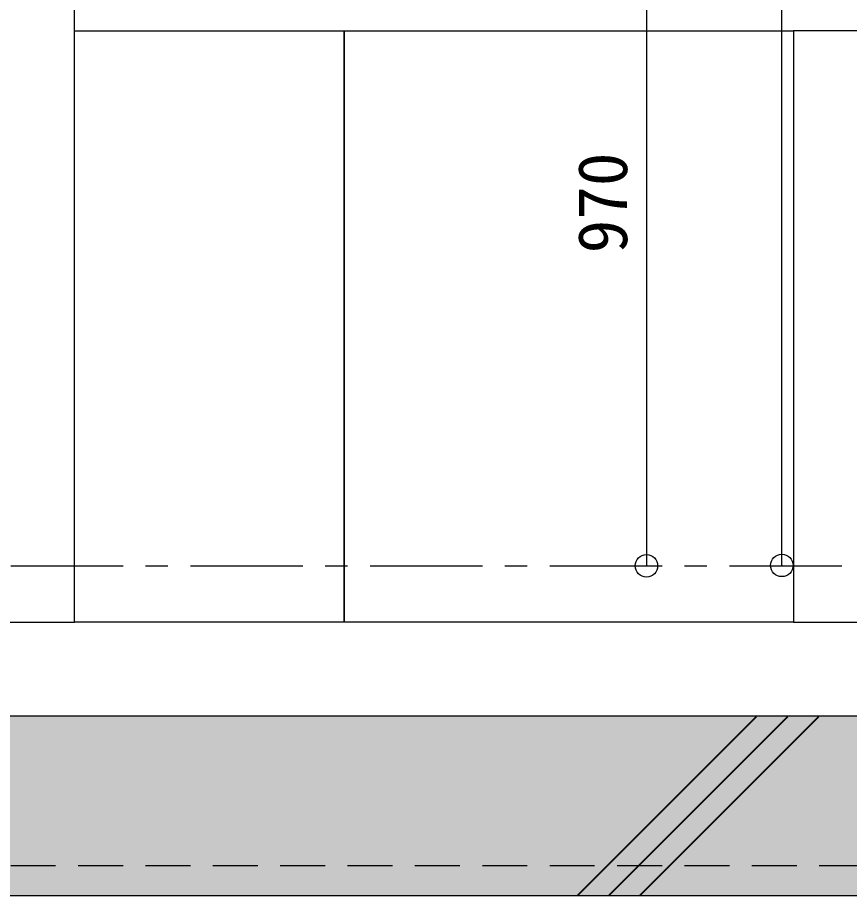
# Model space of a CAD drawing. Units: millimetres at full size, sheet at 1:30. Extents: x -17796 to 21385, y -23279 to 7734.
# Drawn here: x -2489 to -1378, y -22522 to -21349 of the extents above; entities that cross this region are included whole.
import ezdxf
from ezdxf.enums import TextEntityAlignment as Align

# ---------------------------------------------------------------- set-up
doc = ezdxf.new("R2010")
doc.units = ezdxf.units.MM
doc.header["$LTSCALE"] = 30
doc.header["$PDMODE"] = 32
doc.header["$PDSIZE"] = 30
for name, pattern in [('CHAIN1', [8, 5, -1, 1, -1]), ('DASHED2', [3, 2, -1]), ('USER8', [0.75, 0.5, -0.25])]:
    doc.linetypes.add(name, pattern=pattern)
for name, color, linetype, lineweight in [('4-1_', 253, 'Continuous', 18), ('5-6_---', 2, 'USER8', 18), ('E-C_境界線', 5, 'Continuous', 18), ('E-D_記号', 7, 'Continuous', 9)]:
    doc.layers.add(name, color=color, linetype=linetype, lineweight=lineweight)
doc.styles.add('ＭＳ ゴシック', font='')
doc.styles.get('ＭＳ ゴシック').set_extended_font_data('MS Gothic')

msp = doc.modelspace()

# ---------------------------------------------------------------- linework, layer by layer
at = {"layer": '4-1_', "color": 1, "lineweight": 9}
msp.add_line((-1468, -22080.95), (-1468, -20280.15), dxfattribs=at)
at = {"layer": '5-6_---', "color": 5, "linetype": 'Continuous', "lineweight": 9}
msp.add_line((-1648.94, -21111.59), (-1648.94, -22081.59), dxfattribs=at)
at = {"layer": 'E-C_境界線'}
msp.add_point((-1648.94, -22081.59), dxfattribs=at)
at = {"layer": 'E-C_境界線', "color": 1}
msp.add_point((-1468, -22080.95), dxfattribs=at)
at = {"layer": 'E-C_境界線', "color": 254}
msp.add_solid([(-6098.11, -22281.82), (100.33, -22281.82), (-6098.11, -22521.82), (100.33, -22521.82)], dxfattribs=at)
at = {"layer": 'E-D_記号', "linetype": 'CHAIN1'}
msp.add_line((-6098.11, -22081.64), (100.33, -22081.51), dxfattribs=at)
at = {"layer": 'E-D_記号'}
for p, q in [((-6098.11, -22281.82), (100.33, -22281.82)), ((-6098.11, -22281.82), (100.33, -22281.82)), ((-1741.46, -22521.82), (-1501.91, -22282.27)), ((-1740.46, -22521.82), (-1501.91, -22283.27)), ((-1699.65, -22521.82), (-1460.1, -22282.27)), ((-1698.66, -22521.82), (-1460.1, -22283.27)), ((-1658.24, -22521.82), (-1418.69, -22282.27)), ((-1657.24, -22521.82), (-1418.69, -22283.27)), ((-6098.11, -22521.82), (100.33, -22521.82)), ((-6098.11, -22521.82), (100.33, -22521.82))]:
    msp.add_line(p, q, dxfattribs=at)
at = {"layer": 'E-D_記号', "linetype": 'DASHED2'}
msp.add_line((-6098.11, -22481.82), (100.33, -22481.82), dxfattribs=at)
at = {"layer": 'E-D_記号'}
for points in [[(-3002.71, -20036.77), (-3002.71, -22156.77), (-2412.71, -22156.77), (-2412.71, -20036.77)], [(-2052.71, -21366.77), (-2052.71, -22156.77), (-2412.71, -22156.77), (-2412.71, -21366.77)], [(-1452.71, -21366.77), (-1452.71, -22156.77), (-2052.71, -22156.77), (-2052.71, -21366.77)], [(-1452.71, -21366.77), (-1452.71, -22156.77), (-852.71, -22156.77), (-852.71, -21366.77)]]:
    msp.add_lwpolyline(points, close=True, dxfattribs=at)

# ---------------------------------------------------------------- texts
at = {"layer": 'E-C_境界線', "style": 'ＭＳ ゴシック'}
msp.add_text('970', height=65.98, rotation=90, dxfattribs=at).set_placement((-1654.94, -21664.09), align=Align.BOTTOM_LEFT)

doc.saveas('drawing.dxf')
